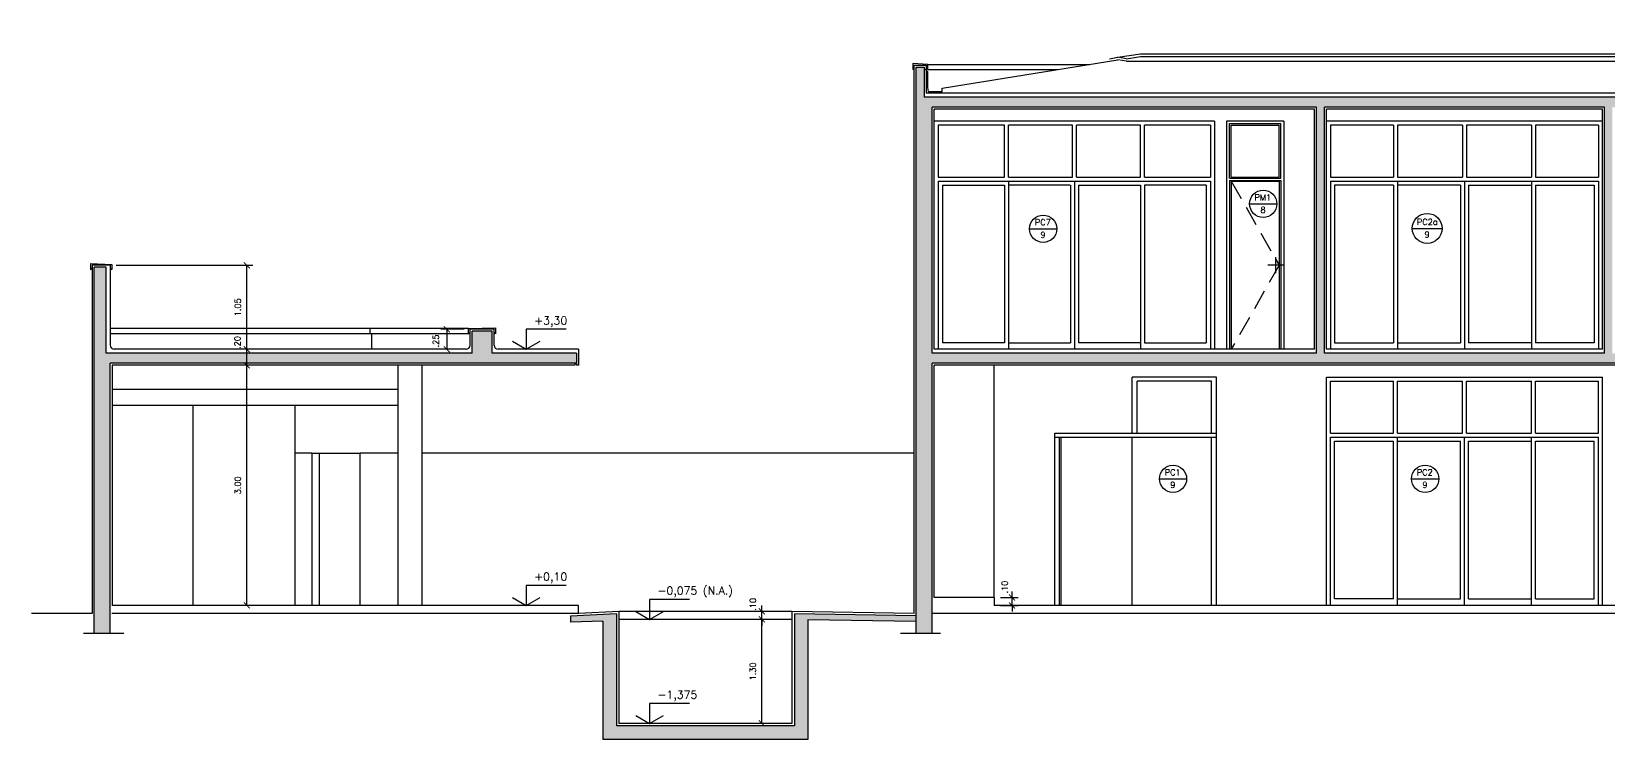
# Model space of a CAD drawing. Header units: millimetres. Extents: x 128 to 761, y 122 to 191.
# Drawn here: x 243.01 to 262.72, y 122.5 to 131.35 of the extents above; entities that cross this region are included whole.
import ezdxf

# ---------------------------------------------------------------- set-up
doc = ezdxf.new("R2010")
doc.units = ezdxf.units.MM
doc.linetypes.add('HIDDEN', pattern=[0.375, 0.25, -0.125])
for name, color, linetype in [('ALV', 5, 'Continuous'), ('CAIX', 2, 'Continuous'), ('CAIXN', 7, 'Continuous'), ('COTAS', 1, 'Continuous'), ('LPROJ', 7, 'HIDDEN'), ('LVISTA', 1, 'Continuous'), ('LVISTA01', 8, 'Continuous'), ('LVISTA02', 1, 'Continuous'), ('LVISTA025', 3, 'Continuous'), ('NOTAS', 2, 'Continuous'), ('REVEST', 2, 'Continuous'), ('SOLID', 8, 'Continuous')]:
    doc.layers.add(name, color=color, linetype=linetype)
doc.styles.add('60-50', font='romans.shx', dxfattribs={"height": 0.075})
doc.styles.add('80-50', font='romans.shx', dxfattribs={"height": 0.1})
doc.dimstyles.new('50', dxfattribs={"dimtxt": 0.1, "dimasz": 2.5, "dimexe": 1.25, "dimexo": 0.625, "dimgap": 0.075, "dimtad": 1, "dimzin": 0, "dimdsep": 46, "dimtxsty": '60-50', "dimcen": 2.5, "dimclrt": 3, "dimadec": 0, "dimazin": 0, "dimtfac": 1, "dimtmove": 0, "dimatfit": 3, "dimfxl": 1, "dimarcsym": 0})

# ---------------------------------------------------------------- blocks, each defined once
blk = doc.blocks.new('_ARCHTICK')
at = {"color": 0, "linetype": 'ByBlock', "const_width": 0.15}
blk.add_lwpolyline([(-0.5, -0.5), (0.5, 0.5)], dxfattribs=at)
blk = doc.blocks.new('*D161')
at = {"layer": 'COTAS', "color": 0, "lineweight": -2}
blk.add_line((245.705, 124.175), (245.705, 127.175), dxfattribs=at)
at = {"layer": 'DEFPOINTS', "color": 0}
for p in [(245.705, 127.175), (245.705, 127.175), (245.705, 124.175)]:
    blk.add_point(p, dxfattribs=at)
at = {"layer": 'COTAS', "color": 0, "lineweight": -2, "xscale": 0.075, "yscale": 0.075, "zscale": 0.075}
for p, rotation in [((245.705, 127.175), 90), ((245.705, 124.175), 270)]:
    blk.add_blockref('_ARCHTICK', p, dxfattribs=dict(at, rotation=rotation))
at = {"layer": 'COTAS', "color": 3, "insert": (245.592, 125.675), "char_height": 0.075, "attachment_point": 5, "rotation": 90, "style": '60-50'}
blk.add_mtext('3.00', dxfattribs=at)
blk = doc.blocks.new('*D162')
at = {"layer": 'COTAS', "color": 0, "lineweight": -2}
blk.add_line((245.705, 127.175), (245.705, 127.375), dxfattribs=at)
at = {"layer": 'DEFPOINTS', "color": 0}
for p in [(245.705, 127.375), (245.705, 127.375), (245.705, 127.175)]:
    blk.add_point(p, dxfattribs=at)
at = {"layer": 'COTAS', "color": 0, "lineweight": -2, "xscale": 0.075, "yscale": 0.075, "zscale": 0.075}
for p, rotation in [((245.705, 127.375), 90), ((245.705, 127.175), 270)]:
    blk.add_blockref('_ARCHTICK', p, dxfattribs=dict(at, rotation=rotation))
at = {"layer": 'COTAS', "color": 3, "insert": (245.587, 127.46), "char_height": 0.075, "attachment_point": 5, "rotation": 90, "style": '60-50'}
blk.add_mtext('.20', dxfattribs=at)
blk = doc.blocks.new('*D163')
at = {"layer": 'COTAS', "color": 0, "lineweight": -2}
for p, q in [((244.073, 128.425), (245.78, 128.425)), ((245.705, 127.375), (245.705, 128.425))]:
    blk.add_line(p, q, dxfattribs=at)
at = {"layer": 'DEFPOINTS', "color": 0}
for p in [(243.998, 128.425), (245.705, 128.425), (245.705, 127.375)]:
    blk.add_point(p, dxfattribs=at)
at = {"layer": 'COTAS', "color": 0, "lineweight": -2, "xscale": 0.075, "yscale": 0.075, "zscale": 0.075}
for p, rotation in [((245.705, 128.425), 90), ((245.705, 127.375), 270)]:
    blk.add_blockref('_ARCHTICK', p, dxfattribs=dict(at, rotation=rotation))
at = {"layer": 'COTAS', "color": 3, "insert": (245.592, 127.9), "char_height": 0.075, "attachment_point": 5, "rotation": 90, "style": '60-50'}
blk.add_mtext('1.05', dxfattribs=at)
blk = doc.blocks.new('*D164')
at = {"layer": 'COTAS', "color": 0, "lineweight": -2}
blk.add_line((252.141, 122.7), (252.141, 124), dxfattribs=at)
at = {"layer": 'DEFPOINTS', "color": 0}
for p in [(252.141, 124), (252.141, 124), (252.141, 122.7)]:
    blk.add_point(p, dxfattribs=at)
at = {"layer": 'COTAS', "color": 0, "lineweight": -2, "xscale": 0.075, "yscale": 0.075, "zscale": 0.075}
for p, rotation in [((252.141, 124), 90), ((252.141, 122.7), 270)]:
    blk.add_blockref('_ARCHTICK', p, dxfattribs=dict(at, rotation=rotation))
at = {"layer": 'COTAS', "color": 3, "insert": (252.029, 123.35), "char_height": 0.075, "attachment_point": 5, "rotation": 90, "style": '60-50'}
blk.add_mtext('1.30', dxfattribs=at)
blk = doc.blocks.new('*D165')
at = {"layer": 'COTAS', "color": 0, "lineweight": -2}
for p, q in [((252.141, 124.1), (252.141, 124.175)), ((252.141, 124), (252.141, 124.1)), ((252.141, 124), (252.141, 123.925))]:
    blk.add_line(p, q, dxfattribs=at)
at = {"layer": 'DEFPOINTS', "color": 0}
for p in [(252.141, 124.1), (252.141, 124.1), (252.141, 124)]:
    blk.add_point(p, dxfattribs=at)
at = {"layer": 'COTAS', "color": 0, "lineweight": -2, "xscale": 0.075, "yscale": 0.075, "zscale": 0.075}
for p, rotation in [((252.141, 124.1), 270), ((252.141, 124), 90)]:
    blk.add_blockref('_ARCHTICK', p, dxfattribs=dict(at, rotation=rotation))
at = {"layer": 'COTAS', "color": 3, "insert": (252.03, 124.188), "char_height": 0.075, "attachment_point": 5, "rotation": 90, "style": '60-50'}
blk.add_mtext('.10', dxfattribs=at)
blk = doc.blocks.new('*D181')
at = {"layer": 'COTAS', "color": 0, "lineweight": -2}
for p, q in [((255.122, 124.275), (255.343, 124.275)), ((255.122, 124.175), (255.343, 124.175)), ((255.268, 124.275), (255.268, 124.35)), ((255.268, 124.175), (255.268, 124.275)), ((255.268, 124.175), (255.268, 124.1))]:
    blk.add_line(p, q, dxfattribs=at)
at = {"layer": 'DEFPOINTS', "color": 0}
for p in [(255.047, 124.275), (255.047, 124.175), (255.268, 124.275)]:
    blk.add_point(p, dxfattribs=at)
at = {"layer": 'COTAS', "color": 0, "lineweight": -2, "xscale": 0.075, "yscale": 0.075, "zscale": 0.075}
for p, rotation in [((255.268, 124.275), 270), ((255.268, 124.175), 90)]:
    blk.add_blockref('_ARCHTICK', p, dxfattribs=dict(at, rotation=rotation))
at = {"layer": 'COTAS', "color": 3, "insert": (255.176, 124.404), "char_height": 0.075, "attachment_point": 5, "rotation": 90, "style": '60-50'}
blk.add_mtext('.10', dxfattribs=at)
blk = doc.blocks.new('*D182')
at = {"layer": 'COTAS', "color": 0, "lineweight": -2}
for p, q in [((248.42, 127.625), (248.128, 127.625)), ((248.203, 127.625), (248.203, 127.375)), ((248.37, 127.375), (248.128, 127.375))]:
    blk.add_line(p, q, dxfattribs=at)
at = {"layer": 'DEFPOINTS', "color": 0}
for p in [(248.495, 127.625), (248.203, 127.375), (248.445, 127.375)]:
    blk.add_point(p, dxfattribs=at)
at = {"layer": 'COTAS', "color": 0, "lineweight": -2, "xscale": 0.075, "yscale": 0.075, "zscale": 0.075}
for p, rotation in [((248.203, 127.625), 90), ((248.203, 127.375), 270)]:
    blk.add_blockref('_ARCHTICK', p, dxfattribs=dict(at, rotation=rotation))
at = {"layer": 'COTAS', "color": 3, "insert": (248.066, 127.478), "char_height": 0.075, "attachment_point": 5, "rotation": 90, "style": '60-50'}
blk.add_mtext('.25', dxfattribs=at)

msp = doc.modelspace()

# ---------------------------------------------------------------- hatches: boundary and pattern name
at = {"layer": 'SOLID'}
h = msp.add_hatch(color=256, dxfattribs=at)
h.paths.add_polyline_path([(254.2717, 127.2002), (268.6217, 127.2002), (268.6217, 123.8252), (268.7217, 123.8252), (268.7217, 127.2002), (271.4217, 127.2002), (271.4217, 127.0402), (271.5217, 127.0402), (271.5217, 127.2002), (273.7217, 127.2002), (273.7217, 123.8252), (273.9217, 123.8252), (273.9217, 130.9002), (273.8217, 130.9002), (273.8217, 130.5252), (264.1467, 130.5252), (264.1467, 131.3452), (264.0467, 131.3452), (264.0467, 130.4002), (264.4717, 130.4002), (264.4717, 130.2402), (264.5717, 130.2402), (264.5717, 130.4002), (268.6217, 130.4002), (268.6217, 127.3252), (262.7717, 127.3252), (262.7717, 130.4002), (263.1967, 130.4002), (263.1967, 131.3452), (263.0967, 131.3452), (263.0967, 130.5252), (254.1717, 130.5252), (254.1717, 130.9002), (254.0717, 130.9002), (254.0717, 123.8252), (254.2717, 123.8252)])
h.paths.add_polyline_path([(254.2717, 127.3252), (254.2717, 130.4002), (259.0717, 130.4002), (259.0717, 127.3252)], flags=16)
h.paths.add_polyline_path([(259.1717, 127.3252), (259.1717, 130.4002), (262.6717, 130.4002), (262.6717, 127.3252)], flags=16)
h.paths.add_polyline_path([(268.7217, 127.3252), (268.7217, 130.4002), (273.7217, 130.4002), (273.7217, 127.3252)], flags=16)
h.paths.add_polyline_path([(271.4217, 123.8252), (271.5217, 123.8252), (271.5217, 125.3602), (271.4217, 125.3602)], flags=17)
for points in [[(243.948, 127.3252), (243.948, 128.4002), (243.798, 128.4002), (243.798, 123.8252), (243.998, 123.8252), (243.998, 127.2002), (249.8249, 127.2002), (249.8249, 127.3252), (248.7696, 127.3252), (248.7696, 127.6002), (248.5196, 127.6002), (248.5196, 127.3252)], [(250.3254, 124.0686), (249.7499, 124.0399), (249.7499, 123.9645), (250.1554, 123.9797), (250.1554, 122.5002), (252.7176, 122.5002), (252.7176, 123.9936), (254.0717, 123.973), (254.0717, 124.0447), (252.5476, 124.0697), (252.5476, 122.6702), (250.3254, 122.6702)]]:
    msp.add_hatch(color=256, dxfattribs=at).paths.add_polyline_path(points)

# ---------------------------------------------------------------- linework, layer by layer
at = {"layer": 'ALV'}
for p, q in [((254.0717, 123.8252), (254.0717, 130.9002)), ((254.0717, 130.9002), (254.1717, 130.9002)), ((254.1717, 130.9002), (254.1717, 130.5252)), ((263.0967, 130.5252), (254.1717, 130.5252)), ((254.2717, 127.3252), (254.2717, 130.4002)), ((259.0717, 130.4002), (254.2717, 130.4002)), ((259.0717, 127.3252), (259.0717, 130.4002)), ((259.1717, 127.3252), (259.1717, 130.4002)), ((262.6717, 130.4002), (259.1717, 130.4002)), ((262.6717, 127.3252), (262.6717, 130.4002)), ((243.798, 123.8252), (243.798, 128.4002)), ((243.948, 128.4002), (243.798, 128.4002)), ((243.948, 127.3252), (243.948, 128.4002)), ((248.5196, 127.3252), (248.5196, 127.6002)), ((248.7696, 127.6002), (248.5196, 127.6002)), ((248.7696, 127.3252), (248.7696, 127.6002)), ((248.5196, 127.3252), (243.948, 127.3252)), ((249.8249, 127.3252), (248.7696, 127.3252)), ((249.8249, 127.3252), (249.8249, 127.2002)), ((259.0717, 127.3252), (254.2717, 127.3252)), ((262.6717, 127.3252), (259.1717, 127.3252)), ((243.998, 123.8252), (243.998, 127.2002)), ((249.8249, 127.2002), (243.998, 127.2002)), ((254.2717, 123.8252), (254.2717, 127.2002)), ((268.6217, 127.2002), (254.2717, 127.2002)), ((250.3254, 124.0686), (249.7499, 124.0399)), ((249.7499, 124.0399), (249.7499, 123.9647)), ((250.1554, 123.9797), (249.7552, 123.9647)), ((250.1554, 123.9797), (250.1554, 122.5002)), ((250.3254, 124.0686), (250.3254, 122.6702)), ((252.5476, 124.0697), (252.5476, 122.6702)), ((254.0717, 124.0447), (252.5476, 124.0697)), ((252.7176, 123.9936), (252.7176, 122.5002)), ((254.0717, 123.973), (252.7176, 123.9936)), ((252.5476, 122.6702), (250.3254, 122.6702)), ((252.7176, 122.5002), (250.1554, 122.5002))]:
    msp.add_line(p, q, dxfattribs=at)
at = {"layer": 'CAIX'}
for p, q in [((243.753, 128.4452), (243.753, 128.3702)), ((243.753, 128.4452), (244.018, 128.4352)), ((243.753, 128.3702), (243.773, 128.3902)), ((243.998, 128.3902), (244.018, 128.3702)), ((244.018, 128.4352), (244.018, 128.3702))]:
    msp.add_line(p, q, dxfattribs=at)
for points in [[(254.1967, 130.8902), (254.2167, 130.8702), (254.2167, 130.9352), (254.0267, 130.9452), (254.0267, 130.8702), (254.0467, 130.8902)], [(254.1807, 130.8765), (254.2107, 130.8465), (254.2107, 130.6446), (254.2183, 130.5952)], [(248.4946, 127.5902), (248.4746, 127.5702), (248.4746, 127.6352), (248.8146, 127.6452), (248.8146, 127.5702), (248.7946, 127.5902)]]:
    msp.add_lwpolyline(points, dxfattribs=at)
at = {"layer": 'CAIXN', "color": 8, "ltscale": 0.5}
for p, q in [((258.2369, 129.1927), (258.5769, 129.1927)), ((255.4872, 128.8814), (255.8272, 128.8814)), ((260.2694, 128.8857), (260.6434, 128.8857)), ((257.1098, 125.7569), (257.4498, 125.7569)), ((260.2609, 125.7569), (260.6009, 125.7569))]:
    msp.add_line(p, q, dxfattribs=at)
for centre, radius in [((258.4069, 129.1927), 0.17), ((255.6572, 128.8814), 0.17), ((260.4564, 128.8857), 0.187), ((257.2798, 125.7569), 0.17), ((260.4309, 125.7569), 0.17)]:
    msp.add_circle(centre, radius, dxfattribs=at)
at = {"layer": 'LPROJ'}
for p, q in [((258.0067, 129.4752), (258.6067, 128.4252)), ((258.6067, 128.4252), (258.0067, 127.3752))]:
    msp.add_line(p, q, dxfattribs=at)
at = {"layer": 'LVISTA'}
for p, q in [((256.5919, 131.0232), (256.8717, 131.0687)), ((256.8717, 131.0687), (263.0521, 131.0687)), ((256.698, 131.006), (256.8717, 131.0342)), ((256.8717, 131.0342), (263.0521, 131.0342))]:
    msp.add_line(p, q, dxfattribs=at)
at = {"layer": 'LVISTA', "color": 2}
for p, q in [((254.2183, 130.5952), (254.3967, 130.5952)), ((254.3967, 130.5952), (254.3967, 130.6359))]:
    msp.add_line(p, q, dxfattribs=at)
at = {"layer": 'LVISTA01'}
for p, q in [((246.5165, 126.0752), (246.3085, 126.0752)), ((247.5973, 126.0752), (247.12, 126.0752)), ((254.0467, 126.0752), (247.8973, 126.0752))]:
    msp.add_line(p, q, dxfattribs=at)
at = {"layer": 'LVISTA02'}
for p, q in [((254.2167, 130.9352), (256.2373, 130.9352)), ((254.2167, 130.8702), (255.8375, 130.8702)), ((257.7967, 130.2252), (254.2967, 130.2252)), ((254.3467, 130.1752), (254.3467, 129.5252)), ((255.1717, 130.1752), (254.3467, 130.1752)), ((255.1717, 129.5252), (255.1717, 130.1752)), ((255.2217, 129.5252), (255.2217, 130.1752)), ((256.0217, 130.1752), (255.2217, 130.1752)), ((256.0217, 129.5252), (256.0217, 130.1752)), ((256.0717, 129.5252), (256.0717, 130.1752)), ((256.8717, 130.1752), (256.0717, 130.1752)), ((256.8717, 129.5252), (256.8717, 130.1752)), ((257.7467, 130.1752), (256.9217, 130.1752)), ((256.9217, 129.5252), (256.9217, 130.1752)), ((257.7467, 130.1752), (257.7467, 129.5252)), ((257.7967, 130.2252), (257.7967, 127.3752)), ((257.9467, 130.2252), (257.9467, 127.3752)), ((258.6667, 130.2252), (257.9467, 130.2252)), ((257.9867, 129.5152), (257.9867, 130.1952)), ((257.9867, 130.1952), (258.6267, 130.1952)), ((258.0067, 129.5252), (258.0067, 130.1752)), ((258.0067, 130.1752), (258.6067, 130.1752)), ((258.6067, 129.5252), (258.6067, 130.1752)), ((258.6267, 129.5152), (258.6267, 130.1952)), ((258.6667, 130.2252), (258.6667, 127.3752)), ((262.6467, 130.2252), (259.1967, 130.2252)), ((259.2467, 130.1752), (259.2467, 129.5252)), ((260.0342, 130.1752), (259.2467, 130.1752)), ((260.0342, 130.1752), (260.0342, 129.5252)), ((260.0842, 130.1752), (260.0842, 129.5252)), ((260.8967, 130.1752), (260.0842, 130.1752)), ((260.8967, 130.1752), (260.8967, 129.5252)), ((261.7592, 130.1752), (260.9467, 130.1752)), ((260.9467, 130.1752), (260.9467, 129.5252)), ((261.7592, 130.1752), (261.7592, 129.5252)), ((261.8092, 130.1752), (261.8092, 129.5252)), ((262.5967, 130.1752), (261.8092, 130.1752)), ((262.5967, 130.1752), (262.5967, 129.5252)), ((254.3467, 129.5252), (255.1717, 129.5252)), ((255.2217, 129.5252), (256.0217, 129.5252)), ((256.0717, 129.5252), (256.8717, 129.5252)), ((256.9217, 129.5252), (257.7467, 129.5252)), ((257.9867, 129.5152), (258.6267, 129.5152)), ((257.9867, 129.4852), (257.9867, 127.3752)), ((257.9867, 129.4852), (258.6267, 129.4852)), ((258.0067, 129.5252), (258.6067, 129.5252)), ((258.6267, 129.4852), (258.6267, 127.3752)), ((259.2467, 129.5252), (260.0342, 129.5252)), ((260.0842, 129.5252), (260.8967, 129.5252)), ((260.9467, 129.5252), (261.7592, 129.5252)), ((261.8092, 129.5252), (262.5967, 129.5252)), ((254.3467, 129.4752), (257.7467, 129.4752)), ((254.3467, 129.4752), (254.3467, 127.3752)), ((254.3992, 129.4252), (254.3992, 127.4552)), ((254.3992, 129.4252), (255.1717, 129.4252)), ((255.1717, 129.4252), (255.1717, 127.4552)), ((255.2217, 129.4752), (255.2217, 127.3752)), ((255.9942, 129.4252), (255.2217, 129.4252)), ((255.9967, 129.4252), (255.9967, 127.4552)), ((256.0467, 129.4752), (256.0467, 127.3752)), ((256.0967, 129.4252), (256.0967, 127.4552)), ((256.0992, 129.4252), (256.8717, 129.4252)), ((256.8717, 129.4252), (256.8717, 127.3752)), ((256.9217, 129.4252), (256.9217, 127.4552)), ((257.6942, 129.4252), (256.9217, 129.4252)), ((257.6942, 129.4252), (257.6942, 127.4552)), ((257.7467, 129.4752), (257.7467, 127.3752)), ((258.0067, 129.4752), (258.0067, 127.3752)), ((258.0067, 129.4752), (258.6067, 129.4752)), ((258.6067, 129.4752), (258.6067, 127.3752)), ((259.2467, 129.4752), (262.5967, 129.4752)), ((259.2467, 129.4752), (259.2467, 127.3752)), ((260.0342, 129.4252), (259.2992, 129.4252)), ((259.2992, 129.4252), (259.2992, 127.4552)), ((260.0342, 129.4252), (260.0342, 127.4552)), ((260.0842, 129.4752), (260.0842, 127.3752)), ((260.8717, 129.4252), (260.0842, 129.4252)), ((260.8717, 129.4252), (260.8717, 127.4552)), ((260.9217, 129.4752), (260.9217, 127.3752)), ((260.9717, 129.4252), (261.7592, 129.4252)), ((260.9717, 129.4252), (260.9717, 127.4552)), ((261.7592, 129.4752), (261.7592, 127.3752)), ((261.8092, 129.4252), (261.8092, 127.4552)), ((261.8092, 129.4252), (262.5442, 129.4252)), ((262.5442, 129.4252), (262.5442, 127.4552)), ((262.5967, 129.4752), (262.5967, 127.3752)), ((248.4746, 127.6352), (243.998, 127.6352)), ((248.4746, 127.5702), (243.998, 127.5702)), ((247.2455, 127.5702), (247.2455, 127.6352)), ((247.2655, 127.3752), (247.2655, 127.5702)), ((255.1717, 127.4552), (254.3992, 127.4552)), ((255.2217, 127.4552), (255.9967, 127.4552)), ((256.8717, 127.4552), (256.0967, 127.4552)), ((256.9217, 127.4552), (257.6942, 127.4552)), ((259.2992, 127.4552), (260.0342, 127.4552)), ((260.0842, 127.4552), (260.8717, 127.4552)), ((261.7592, 127.4552), (260.9717, 127.4552)), ((262.5442, 127.4552), (261.8092, 127.4552)), ((255.0467, 124.2752), (255.0467, 127.1752)), ((257.8217, 127.0252), (256.7712, 127.0252)), ((256.7712, 126.3252), (256.7712, 127.0252)), ((257.7617, 126.9752), (256.8312, 126.9752)), ((256.8312, 126.3252), (256.8312, 126.9752)), ((257.7617, 126.3252), (257.7617, 126.9752)), ((257.8217, 124.1752), (257.8217, 127.0252)), ((259.1967, 124.1752), (259.1967, 127.0252)), ((259.1967, 127.0252), (262.6467, 127.0252)), ((259.2467, 126.3252), (259.2467, 126.9752)), ((259.2467, 126.9752), (260.0342, 126.9752)), ((260.0342, 126.3252), (260.0342, 126.9752)), ((260.0842, 126.3252), (260.0842, 126.9752)), ((260.0842, 126.9752), (260.8967, 126.9752)), ((260.8967, 126.3252), (260.8967, 126.9752)), ((260.9467, 126.3252), (260.9467, 126.9752)), ((260.9467, 126.9752), (261.7592, 126.9752)), ((261.7592, 126.3252), (261.7592, 126.9752)), ((261.8092, 126.3252), (261.8092, 126.9752)), ((261.8092, 126.9752), (262.5967, 126.9752)), ((262.5967, 126.3252), (262.5967, 126.9752)), ((262.6467, 124.1752), (262.6467, 127.0252)), ((244.023, 126.8752), (247.5973, 126.8752)), ((244.023, 126.6752), (247.5973, 126.6752)), ((245.033, 124.1752), (245.033, 126.6752)), ((255.8013, 124.1752), (255.8013, 126.3252)), ((255.8013, 126.3252), (257.8217, 126.3252)), ((259.2467, 126.3252), (260.0342, 126.3252)), ((260.0842, 126.3252), (260.8967, 126.3252)), ((260.9467, 126.3252), (261.7592, 126.3252)), ((261.8092, 126.3252), (262.5967, 126.3252)), ((255.8013, 126.2752), (257.8217, 126.2752)), ((255.8613, 124.1752), (255.8613, 126.2752)), ((255.8813, 124.1752), (255.8813, 126.2752)), ((256.7712, 124.1752), (256.7712, 126.2752)), ((257.7617, 124.1752), (257.7617, 126.2752)), ((259.2467, 124.1752), (259.2467, 126.2752)), ((259.2467, 126.2752), (262.5967, 126.2752)), ((259.2992, 124.2552), (259.2992, 126.2252)), ((259.2992, 126.2252), (260.0342, 126.2252)), ((260.0342, 124.2552), (260.0342, 126.2252)), ((260.0842, 124.1752), (260.0842, 126.2752)), ((260.0842, 126.2252), (260.8717, 126.2252)), ((260.8717, 124.2552), (260.8717, 126.2252)), ((260.9217, 124.1752), (260.9217, 126.2752)), ((260.9717, 124.2552), (260.9717, 126.2252)), ((260.9717, 126.2252), (261.7592, 126.2252)), ((261.7592, 124.1752), (261.7592, 126.2752)), ((261.8092, 124.2552), (261.8092, 126.2252)), ((261.8092, 126.2252), (262.5442, 126.2252)), ((262.5442, 124.2552), (262.5442, 126.2252)), ((262.5967, 124.1752), (262.5967, 126.2752)), ((246.5165, 126.0752), (246.5165, 124.1752)), ((246.5165, 126.0752), (247.12, 126.0752)), ((246.6077, 126.0752), (246.6077, 124.1752)), ((247.12, 124.1752), (247.12, 126.0752)), ((260.0342, 124.2552), (259.2992, 124.2552)), ((260.0842, 124.2552), (260.8717, 124.2552)), ((260.9717, 124.2552), (261.7592, 124.2552)), ((261.8092, 124.2552), (262.5442, 124.2552)), ((249.8499, 124.0752), (244.0187, 124.0752)), ((252.5176, 124.1002), (250.3554, 124.1002)), ((268.6217, 124.0752), (254.2717, 124.0752))]:
    msp.add_line(p, q, dxfattribs=at)
at = {"layer": 'LVISTA02', "color": 2}
for p, q in [((254.3967, 130.6359), (256.5919, 130.9928)), ((256.4858, 131.006), (256.5919, 131.0232)), ((256.698, 131.006), (256.5919, 131.0232)), ((256.698, 130.9756), (256.5919, 130.9928)), ((256.698, 130.9756), (263.0717, 130.9756)), ((252.5176, 124.0002), (250.3554, 124.0002))]:
    msp.add_line(p, q, dxfattribs=at)
at = {"layer": 'LVISTA025', "color": 2}
for p, q in [((247.5973, 124.1752), (247.5973, 127.1752)), ((247.8973, 124.1752), (247.8973, 127.1752)), ((246.3085, 124.1752), (246.3085, 126.6752))]:
    msp.add_line(p, q, dxfattribs=at)
at = {"layer": 'NOTAS'}
for p, q in [((258.5667, 128.3252), (258.5667, 128.5252)), ((258.6667, 128.4252), (258.4667, 128.4252)), ((244.1658, 123.8252), (243.6651, 123.8252)), ((254.3753, 123.8252), (253.8746, 123.8252))]:
    msp.add_line(p, q, dxfattribs=at)
for points in [[(249.6966, 127.6252), (249.1966, 127.6252), (249.1966, 127.3752)], [(249.6966, 124.4252), (249.1966, 124.4252), (249.1966, 124.1752)], [(251.2378, 124.2502), (250.7378, 124.2502), (250.7378, 124.0002)], [(251.2378, 122.9502), (250.7378, 122.9502), (250.7378, 122.7002)]]:
    msp.add_lwpolyline(points, dxfattribs=at)
at = {"layer": 'NOTAS', "color": 3}
for points in [[(249.0234, 127.4752), (249.1966, 127.3752), (249.3698, 127.4752)], [(249.0234, 124.2752), (249.1966, 124.1752), (249.3698, 124.2752)], [(250.5645, 124.1002), (250.7378, 124.0002), (250.911, 124.1002)], [(250.5645, 122.8002), (250.7378, 122.7002), (250.911, 122.8002)]]:
    msp.add_lwpolyline(points, dxfattribs=at)
at = {"layer": 'REVEST'}
for p, q in [((254.0467, 130.9252), (254.1967, 130.9252)), ((254.0467, 124.0752), (254.0467, 130.9252)), ((254.1967, 130.9252), (254.1967, 130.5752)), ((263.0717, 130.5752), (254.1967, 130.5752)), ((254.2967, 127.3752), (254.2967, 130.3752)), ((259.0467, 130.3752), (254.2967, 130.3752)), ((259.0467, 127.3752), (259.0467, 130.3752)), ((259.1967, 127.3752), (259.1967, 130.3752)), ((262.6467, 130.3752), (259.1967, 130.3752)), ((262.6467, 127.3752), (262.6467, 130.3752)), ((243.773, 128.4252), (243.773, 124.0752)), ((243.998, 128.4252), (243.773, 128.4252)), ((243.998, 128.4252), (243.998, 127.4252)), ((248.7946, 127.6252), (248.4946, 127.6252)), ((248.4946, 127.4252), (248.4946, 127.6252)), ((248.7946, 127.4252), (248.7946, 127.6252)), ((248.4446, 127.3752), (244.048, 127.3752)), ((249.8499, 127.3752), (248.8446, 127.3752)), ((249.8499, 127.3752), (249.8499, 127.1752)), ((259.0467, 127.3752), (254.2967, 127.3752)), ((262.6467, 127.3752), (259.1967, 127.3752)), ((244.023, 127.1752), (244.023, 124.1752)), ((249.8049, 127.1752), (244.023, 127.1752)), ((249.8049, 127.1952), (249.8049, 127.1752)), ((249.8249, 127.1952), (249.8049, 127.1952)), ((249.8249, 127.1952), (249.8249, 127.1752)), ((249.8499, 127.1752), (249.8249, 127.1752)), ((254.2967, 124.2752), (254.2967, 127.1752)), ((268.5967, 127.1752), (254.2967, 127.1752)), ((249.8499, 124.1752), (244.0187, 124.1752)), ((249.8499, 124.0749), (249.8499, 124.1752)), ((255.0467, 124.2752), (254.2967, 124.2752)), ((255.0467, 124.2752), (255.0467, 124.1752)), ((268.5967, 124.1752), (255.0467, 124.1752)), ((243.773, 124.0752), (243.0143, 124.0752)), ((250.3554, 124.1002), (249.8499, 124.0749)), ((250.3554, 124.1002), (250.3554, 122.7002)), ((254.0467, 124.0752), (252.5176, 124.1002)), ((252.5176, 124.1002), (252.5176, 122.7002)), ((252.5176, 122.7002), (250.3554, 122.7002))]:
    msp.add_line(p, q, dxfattribs=at)
for centre, start, end in [((244.048, 127.4252), 180, 270), ((248.4446, 127.4252), 270, 0), ((248.8446, 127.4252), 180, 270)]:
    msp.add_arc(centre, 0.05, start, end, dxfattribs=at)

# ---------------------------------------------------------------- texts
at = {"layer": 'CAIXN', "color": 2, "ltscale": 0.5, "char_height": 0.075, "attachment_point": 5, "style": '60-50'}
for s, insert in [('PM1', (258.4023, 129.2735)), ('8', (258.4051, 129.1158)), ('PC7', (255.6526, 128.9622)), ('PC2a', (260.4579, 128.9665)), ('9', (255.6554, 128.8045)), ('9', (260.4546, 128.8089)), ('PC1', (257.2752, 125.8377)), ('PC2', (260.4263, 125.8377)), ('9', (257.278, 125.6801)), ('9', (260.4291, 125.6801))]:
    msp.add_mtext(s, dxfattribs=dict(at, insert=insert))
at = {"layer": 'NOTAS', "color": 3, "style": '80-50'}
for s, p in [('+3,30', (249.2968, 127.6843)), ('+0,10', (249.2968, 124.4843)), ('-0,075 (N.A.)', (250.838, 124.3093)), ('-1,375', (250.838, 123.0093))]:
    msp.add_text(s, height=0.1, dxfattribs=at).set_placement(p)

# ---------------------------------------------------------------- dimensions: what is measured, and where the dimension line sits
at = {"layer": 'COTAS'}
for base, p1, p2, override, picture, middle in [((245.7047, 128.4252), (245.7047, 127.3752), (243.998, 128.4252), {"dimasz": 0.075, "dimexe": 0.075, "dimexo": 0.075, "dimzin": 4, "dimblk1": 'ARCHTICK', "dimblk2": 'ARCHTICK', "dimsah": 1, "dimse1": 1, "dimtmove": 2}, '*D163', (245.5922, 127.9002)), ((245.7047, 127.1752), (245.7047, 124.1752), (245.7047, 127.1752), {"dimasz": 0.075, "dimexe": 0.075, "dimexo": 0.075, "dimzin": 4, "dimblk1": 'ARCHTICK', "dimblk2": 'ARCHTICK', "dimsah": 1, "dimtmove": 2}, '*D161', (245.5922, 125.6752)), ((252.1411, 124.0002), (252.1411, 122.7002), (252.1411, 124.0002), {"dimasz": 0.075, "dimexe": 0.075, "dimexo": 0.075, "dimzin": 4, "dimblk1": 'ARCHTICK', "dimblk2": 'ARCHTICK', "dimsah": 1, "dimtmove": 2}, '*D164', (252.0286, 123.3502))]:
    dim = msp.add_linear_dim(base=base, p1=p1, p2=p2, angle=90, dimstyle='50', override=override, dxfattribs=at)
    dim.commit()
    dim.dimension.update_dxf_attribs({"geometry": picture, "text_midpoint": middle})
for base, p1, p2, override, picture, middle in [((245.7047, 127.3752), (245.7047, 127.1752), (245.7047, 127.3752), {"dimasz": 0.075, "dimexe": 0.075, "dimexo": 0.075, "dimzin": 4, "dimblk1": 'ARCHTICK', "dimblk2": 'ARCHTICK', "dimsah": 1, "dimse1": 1, "dimtmove": 2}, '*D162', (245.5867, 127.46)), ((248.2034, 127.3752), (248.4946, 127.6252), (248.4446, 127.3752), {"dimasz": 0.075, "dimexe": 0.075, "dimexo": 0.075, "dimzin": 4, "dimblk1": 'ARCHTICK', "dimblk2": 'ARCHTICK', "dimsah": 1, "dimtmove": 2}, '*D182', (248.0657, 127.4777)), ((255.268, 124.2752), (255.0467, 124.1752), (255.0467, 124.2752), {"dimasz": 0.075, "dimexe": 0.075, "dimexo": 0.075, "dimzin": 4, "dimblk1": 'ARCHTICK', "dimblk2": 'ARCHTICK', "dimsah": 1, "dimtmove": 2}, '*D181', (255.1758, 124.4045)), ((252.1411, 124.1002), (252.1411, 124.0002), (252.1411, 124.1002), {"dimasz": 0.075, "dimexe": 0.075, "dimexo": 0.075, "dimzin": 4, "dimblk1": 'ARCHTICK', "dimblk2": 'ARCHTICK', "dimsah": 1, "dimse1": 1, "dimtmove": 2}, '*D165', (252.0303, 124.1883))]:
    dim = msp.add_linear_dim(base=base, p1=p1, p2=p2, angle=90, dimstyle='50', override=override, dxfattribs=at)
    dim.commit()
    dim.dimension.update_dxf_attribs({"geometry": picture, "text_midpoint": middle, "dimtype": 160})

doc.saveas('drawing.dxf')
